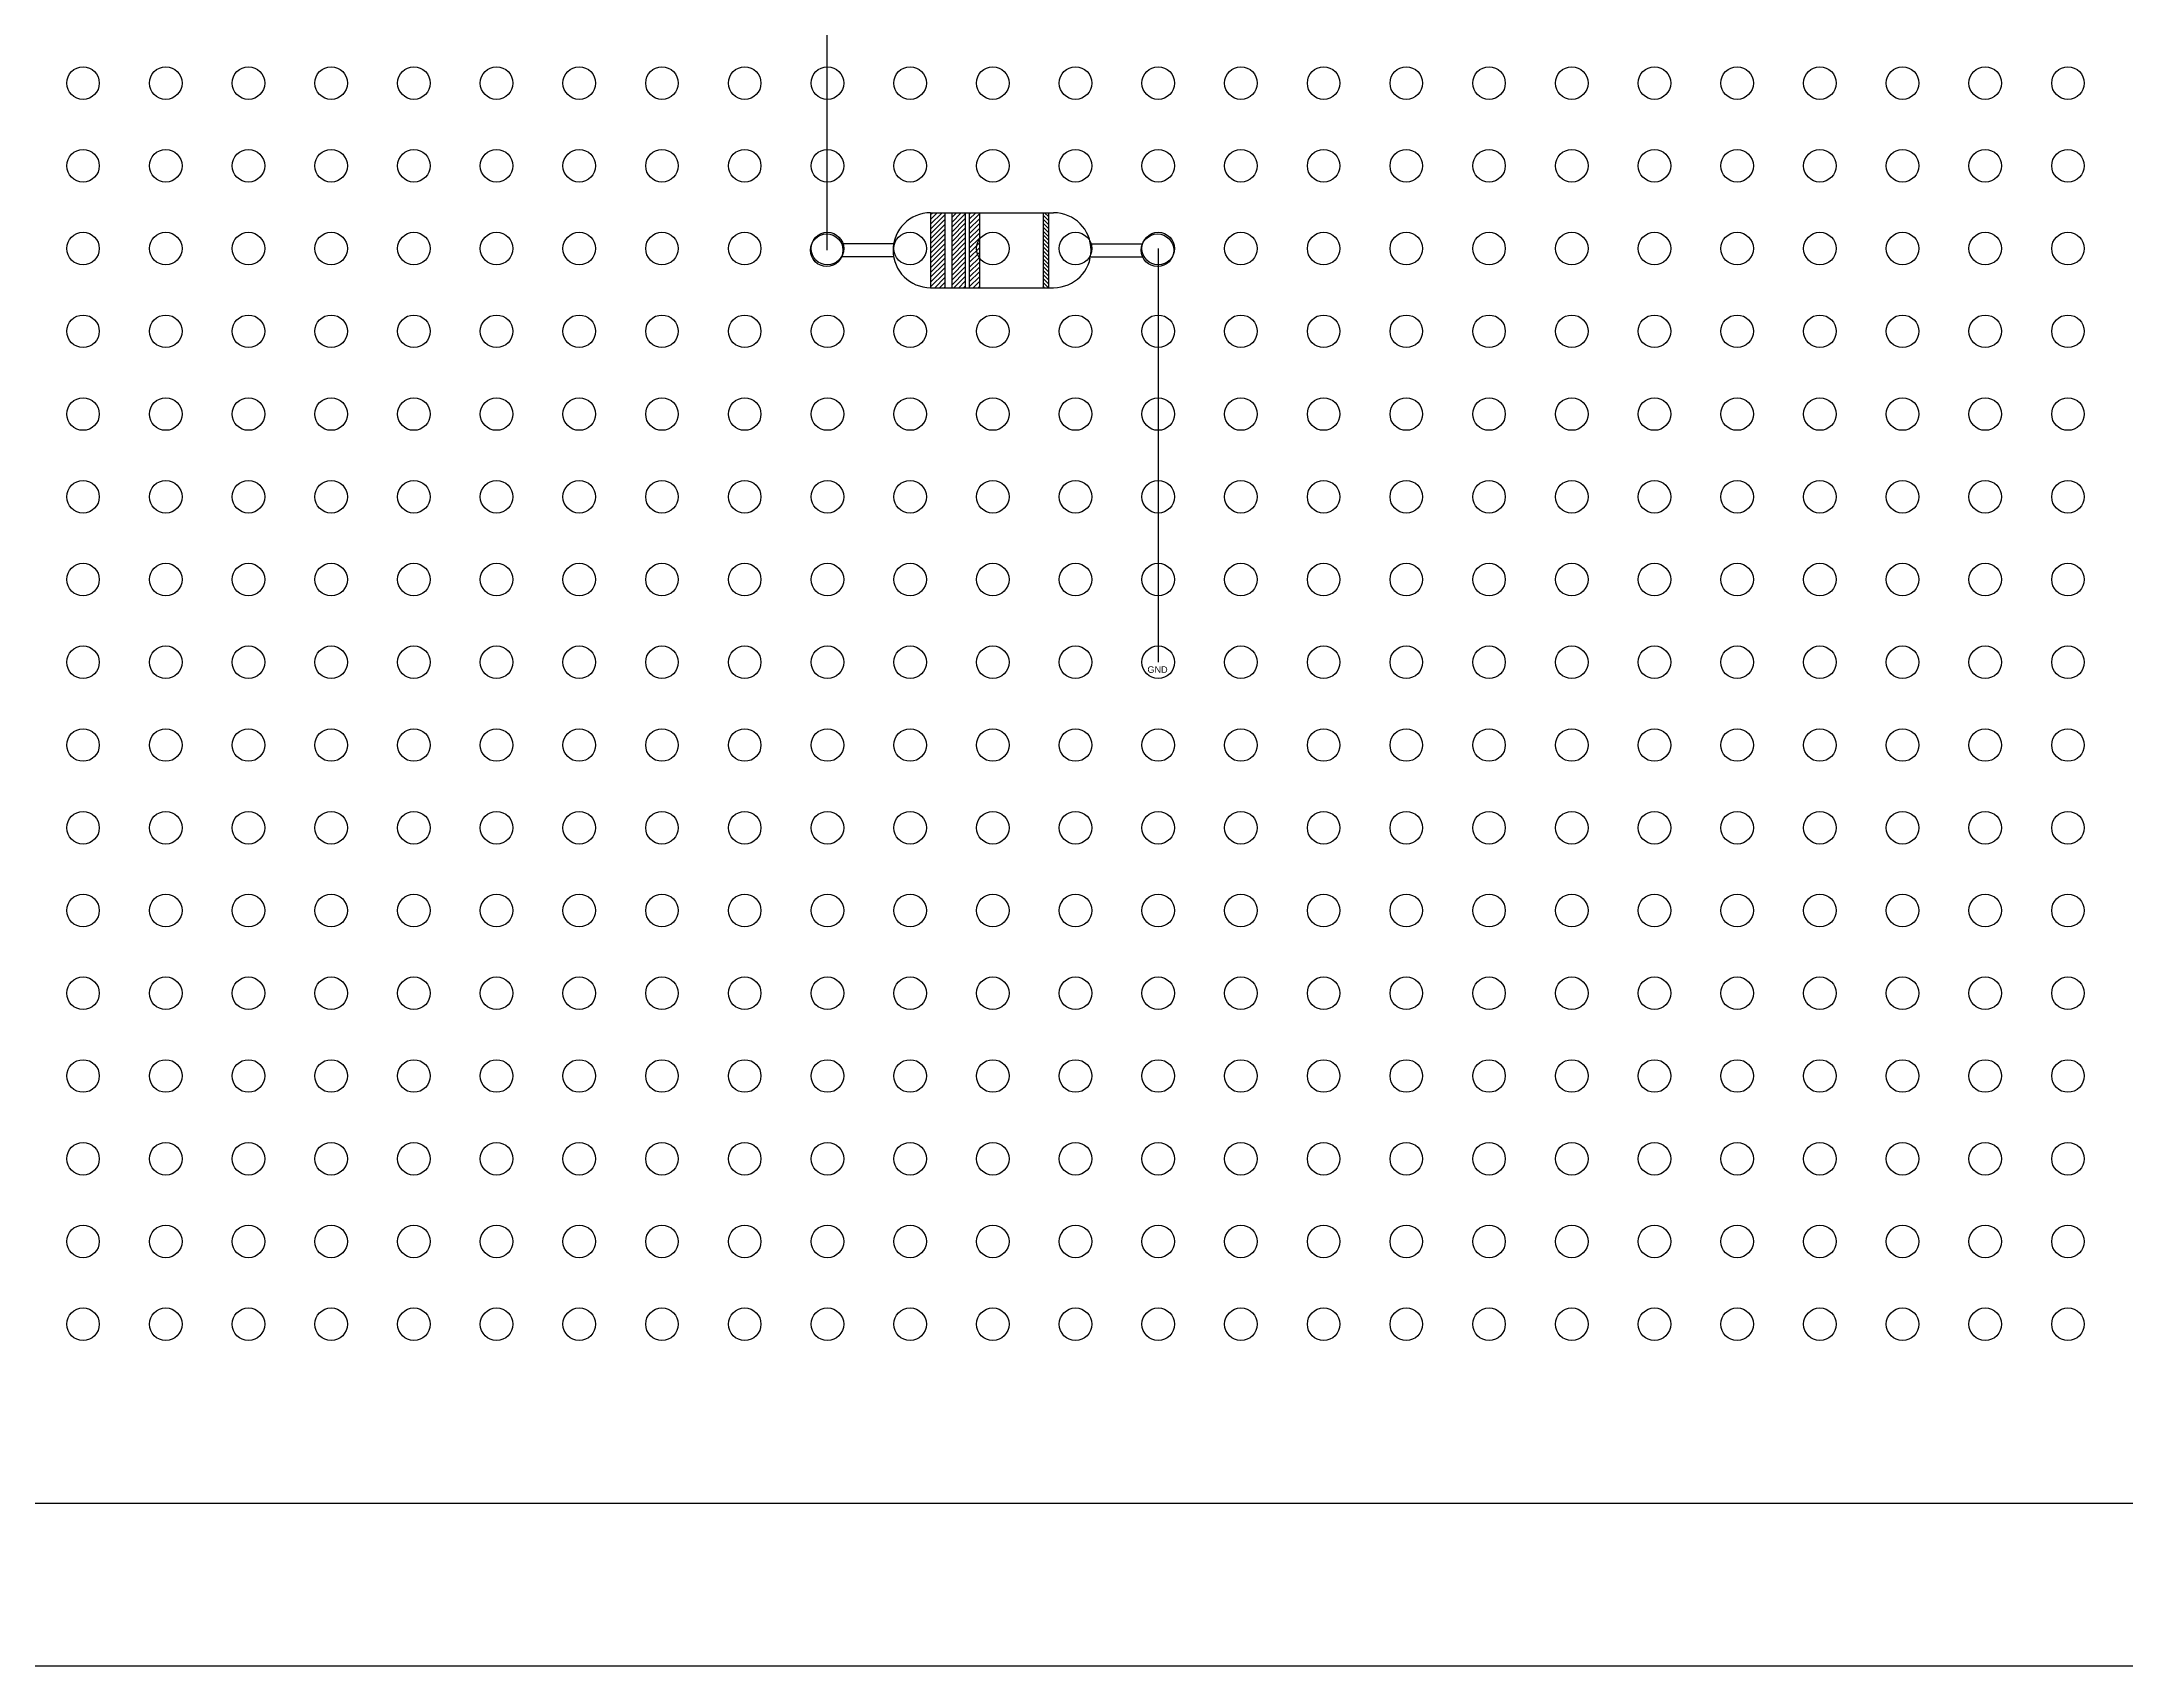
# Model space of a CAD drawing. Header units: millimetres. Extents: x 4157 to 4454, y 757 to 967.
# Drawn here: x 4289.6 to 4353.6, y 757 to 806.8 of the extents above; entities that cross this region are included whole.
import ezdxf

# ---------------------------------------------------------------- set-up
doc = ezdxf.new("R2010")
doc.units = ezdxf.units.MM
for name, color, linetype in [('B_Line', 2, 'Continuous'), ('GND_VCC', 10, 'Continuous'), ('res', 220, 'Continuous')]:
    doc.layers.add(name, color=color, linetype=linetype)
doc.styles.get("Standard").update_dxf_attribs({"font": 'arial.ttf'})

msp = doc.modelspace()

# ---------------------------------------------------------------- hatches: boundary and pattern name
at = {"layer": 'res'}
h = msp.add_hatch(dxfattribs=at)
h.set_pattern_fill('ANSI31', color=256, scale=0.033)
h.set_pattern_definition([(45, (3980.89571, 633.85669), (-0.074087113, 0.074087113), [])])
h.paths.add_polyline_path([(4317.337, 801.59), (4316.899, 801.59), (4316.899, 799.29), (4317.337, 799.29)])
h.paths.add_polyline_path([(4317.964, 801.59), (4317.549, 801.59), (4317.549, 799.29), (4317.964, 799.29)])
h.paths.add_polyline_path([(4318.399, 801.59), (4318.09, 801.59), (4318.09, 799.29), (4318.399, 799.29)])
h = msp.add_hatch(dxfattribs=at)
h.set_pattern_fill('ANSI31', color=256, scale=0.027, angle=90)
h.set_pattern_definition([(135, (3980.89571, 633.85669), (-0.060616729, -0.060616729), [])])
h.paths.add_polyline_path([(4320.522, 801.59), (4320.358, 801.59), (4320.358, 799.29), (4320.522, 799.29)])

# ---------------------------------------------------------------- linework, layer by layer
for points in [[(4157.299, 966.971), (4454.299, 966.971), (4454.299, 756.971), (4157.299, 756.971)], [(4162.299, 961.971), (4449.299, 961.971), (4449.299, 761.971), (4162.299, 761.971)]]:
    msp.add_lwpolyline(points, close=True)
for centre in [(4290.871, 805.571), (4293.411, 805.571), (4295.951, 805.571), (4298.491, 805.571), (4301.031, 805.571), (4303.571, 805.571), (4306.111, 805.571), (4308.651, 805.571), (4311.191, 805.571), (4313.731, 805.571), (4316.271, 805.571), (4318.811, 805.571), (4321.351, 805.571), (4323.891, 805.571), (4326.431, 805.571), (4328.971, 805.571), (4331.511, 805.571), (4334.051, 805.571), (4336.591, 805.571), (4339.131, 805.571), (4341.671, 805.571), (4344.211, 805.571), (4346.751, 805.571), (4349.291, 805.571), (4351.831, 805.571), (4290.871, 803.031), (4293.411, 803.031), (4295.951, 803.031), (4298.491, 803.031), (4301.031, 803.031), (4303.571, 803.031), (4306.111, 803.031), (4308.651, 803.031), (4311.191, 803.031), (4313.731, 803.031), (4316.271, 803.031), (4318.811, 803.031), (4321.351, 803.031), (4323.891, 803.031), (4326.431, 803.031), (4328.971, 803.031), (4331.511, 803.031), (4334.051, 803.031), (4336.591, 803.031), (4339.131, 803.031), (4341.671, 803.031), (4344.211, 803.031), (4346.751, 803.031), (4349.291, 803.031), (4351.831, 803.031), (4290.871, 800.491), (4293.411, 800.491), (4295.951, 800.491), (4298.491, 800.491), (4301.031, 800.491), (4303.571, 800.491), (4306.111, 800.491), (4308.651, 800.491), (4311.191, 800.491), (4313.731, 800.491), (4316.271, 800.491), (4318.811, 800.491), (4321.351, 800.491), (4323.891, 800.491), (4326.431, 800.491), (4328.971, 800.491), (4331.511, 800.491), (4334.051, 800.491), (4336.591, 800.491), (4339.131, 800.491), (4341.671, 800.491), (4344.211, 800.491), (4346.751, 800.491), (4349.291, 800.491), (4351.831, 800.491), (4290.871, 797.951), (4293.411, 797.951), (4295.951, 797.951), (4298.491, 797.951), (4301.031, 797.951), (4303.571, 797.951), (4306.111, 797.951), (4308.651, 797.951), (4311.191, 797.951), (4313.731, 797.951), (4316.271, 797.951), (4318.811, 797.951), (4321.351, 797.951), (4323.891, 797.951), (4326.431, 797.951), (4328.971, 797.951), (4331.511, 797.951), (4334.051, 797.951), (4336.591, 797.951), (4339.131, 797.951), (4341.671, 797.951), (4344.211, 797.951), (4346.751, 797.951), (4349.291, 797.951), (4351.831, 797.951), (4290.871, 795.411), (4293.411, 795.411), (4295.951, 795.411), (4298.491, 795.411), (4301.031, 795.411), (4303.571, 795.411), (4306.111, 795.411), (4308.651, 795.411), (4311.191, 795.411), (4313.731, 795.411), (4316.271, 795.411), (4318.811, 795.411), (4321.351, 795.411), (4323.891, 795.411), (4326.431, 795.411), (4328.971, 795.411), (4331.511, 795.411), (4334.051, 795.411), (4336.591, 795.411), (4339.131, 795.411), (4341.671, 795.411), (4344.211, 795.411), (4346.751, 795.411), (4349.291, 795.411), (4351.831, 795.411), (4290.871, 792.871), (4293.411, 792.871), (4295.951, 792.871), (4298.491, 792.871), (4301.031, 792.871), (4303.571, 792.871), (4306.111, 792.871), (4308.651, 792.871), (4311.191, 792.871), (4313.731, 792.871), (4316.271, 792.871), (4318.811, 792.871), (4321.351, 792.871), (4323.891, 792.871), (4326.431, 792.871), (4328.971, 792.871), (4331.511, 792.871), (4334.051, 792.871), (4336.591, 792.871), (4339.131, 792.871), (4341.671, 792.871), (4344.211, 792.871), (4346.751, 792.871), (4349.291, 792.871), (4351.831, 792.871), (4290.871, 790.331), (4293.411, 790.331), (4295.951, 790.331), (4298.491, 790.331), (4301.031, 790.331), (4303.571, 790.331), (4306.111, 790.331), (4308.651, 790.331), (4311.191, 790.331), (4313.731, 790.331), (4316.271, 790.331), (4318.811, 790.331), (4321.351, 790.331), (4323.891, 790.331), (4326.431, 790.331), (4328.971, 790.331), (4331.511, 790.331), (4334.051, 790.331), (4336.591, 790.331), (4339.131, 790.331), (4341.671, 790.331), (4344.211, 790.331), (4346.751, 790.331), (4349.291, 790.331), (4351.831, 790.331), (4290.871, 787.791), (4293.411, 787.791), (4295.951, 787.791), (4298.491, 787.791), (4301.031, 787.791), (4303.571, 787.791), (4306.111, 787.791), (4308.651, 787.791), (4311.191, 787.791), (4313.731, 787.791), (4316.271, 787.791), (4318.811, 787.791), (4321.351, 787.791), (4323.891, 787.791), (4326.431, 787.791), (4328.971, 787.791), (4331.511, 787.791), (4334.051, 787.791), (4336.591, 787.791), (4339.131, 787.791), (4341.671, 787.791), (4344.211, 787.791), (4346.751, 787.791), (4349.291, 787.791), (4351.831, 787.791), (4290.871, 785.251), (4293.411, 785.251), (4295.951, 785.251), (4298.491, 785.251), (4301.031, 785.251), (4303.571, 785.251), (4306.111, 785.251), (4308.651, 785.251), (4311.191, 785.251), (4313.731, 785.251), (4316.271, 785.251), (4318.811, 785.251), (4321.351, 785.251), (4323.891, 785.251), (4326.431, 785.251), (4328.971, 785.251), (4331.511, 785.251), (4334.051, 785.251), (4336.591, 785.251), (4339.131, 785.251), (4341.671, 785.251), (4344.211, 785.251), (4346.751, 785.251), (4349.291, 785.251), (4351.831, 785.251), (4290.871, 782.711), (4293.411, 782.711), (4295.951, 782.711), (4298.491, 782.711), (4301.031, 782.711), (4303.571, 782.711), (4306.111, 782.711), (4308.651, 782.711), (4311.191, 782.711), (4313.731, 782.711), (4316.271, 782.711), (4318.811, 782.711), (4321.351, 782.711), (4323.891, 782.711), (4326.431, 782.711), (4328.971, 782.711), (4331.511, 782.711), (4334.051, 782.711), (4336.591, 782.711), (4339.131, 782.711), (4341.671, 782.711), (4344.211, 782.711), (4346.751, 782.711), (4349.291, 782.711), (4351.831, 782.711), (4290.871, 780.171), (4293.411, 780.171), (4295.951, 780.171), (4298.491, 780.171), (4301.031, 780.171), (4303.571, 780.171), (4306.111, 780.171), (4308.651, 780.171), (4311.191, 780.171), (4313.731, 780.171), (4316.271, 780.171), (4318.811, 780.171), (4321.351, 780.171), (4323.891, 780.171), (4326.431, 780.171), (4328.971, 780.171), (4331.511, 780.171), (4334.051, 780.171), (4336.591, 780.171), (4339.131, 780.171), (4341.671, 780.171), (4344.211, 780.171), (4346.751, 780.171), (4349.291, 780.171), (4351.831, 780.171), (4290.871, 777.631), (4293.411, 777.631), (4295.951, 777.631), (4298.491, 777.631), (4301.031, 777.631), (4303.571, 777.631), (4306.111, 777.631), (4308.651, 777.631), (4311.191, 777.631), (4313.731, 777.631), (4316.271, 777.631), (4318.811, 777.631), (4321.351, 777.631), (4323.891, 777.631), (4326.431, 777.631), (4328.971, 777.631), (4331.511, 777.631), (4334.051, 777.631), (4336.591, 777.631), (4339.131, 777.631), (4341.671, 777.631), (4344.211, 777.631), (4346.751, 777.631), (4349.291, 777.631), (4351.831, 777.631), (4290.871, 775.091), (4293.411, 775.091), (4295.951, 775.091), (4298.491, 775.091), (4301.031, 775.091), (4303.571, 775.091), (4306.111, 775.091), (4308.651, 775.091), (4311.191, 775.091), (4313.731, 775.091), (4316.271, 775.091), (4318.811, 775.091), (4321.351, 775.091), (4323.891, 775.091), (4326.431, 775.091), (4328.971, 775.091), (4331.511, 775.091), (4334.051, 775.091), (4336.591, 775.091), (4339.131, 775.091), (4341.671, 775.091), (4344.211, 775.091), (4346.751, 775.091), (4349.291, 775.091), (4351.831, 775.091), (4290.871, 772.551), (4293.411, 772.551), (4295.951, 772.551), (4298.491, 772.551), (4301.031, 772.551), (4303.571, 772.551), (4306.111, 772.551), (4308.651, 772.551), (4311.191, 772.551), (4313.731, 772.551), (4316.271, 772.551), (4318.811, 772.551), (4321.351, 772.551), (4323.891, 772.551), (4326.431, 772.551), (4328.971, 772.551), (4331.511, 772.551), (4334.051, 772.551), (4336.591, 772.551), (4339.131, 772.551), (4341.671, 772.551), (4344.211, 772.551), (4346.751, 772.551), (4349.291, 772.551), (4351.831, 772.551), (4290.871, 770.011), (4293.411, 770.011), (4295.951, 770.011), (4298.491, 770.011), (4301.031, 770.011), (4303.571, 770.011), (4306.111, 770.011), (4308.651, 770.011), (4311.191, 770.011), (4313.731, 770.011), (4316.271, 770.011), (4318.811, 770.011), (4321.351, 770.011), (4323.891, 770.011), (4326.431, 770.011), (4328.971, 770.011), (4331.511, 770.011), (4334.051, 770.011), (4336.591, 770.011), (4339.131, 770.011), (4341.671, 770.011), (4344.211, 770.011), (4346.751, 770.011), (4349.291, 770.011), (4351.831, 770.011), (4290.871, 767.471), (4293.411, 767.471), (4295.951, 767.471), (4298.491, 767.471), (4301.031, 767.471), (4303.571, 767.471), (4306.111, 767.471), (4308.651, 767.471), (4311.191, 767.471), (4313.731, 767.471), (4316.271, 767.471), (4318.811, 767.471), (4321.351, 767.471), (4323.891, 767.471), (4326.431, 767.471), (4328.971, 767.471), (4331.511, 767.471), (4334.051, 767.471), (4336.591, 767.471), (4339.131, 767.471), (4341.671, 767.471), (4344.211, 767.471), (4346.751, 767.471), (4349.291, 767.471), (4351.831, 767.471)]:
    msp.add_circle(centre, 0.5)
at = {"layer": 'B_Line'}
for p, q in [((4313.731, 881.771), (4313.709, 800.44)), ((4323.891, 800.491), (4323.891, 787.791))]:
    msp.add_line(p, q, dxfattribs=at)
at = {"layer": 'GND_VCC'}
msp.add_circle((4323.891, 787.791), 0.5, dxfattribs=at)
at = {"layer": 'res'}
for p, q in [((4316.899, 801.59), (4320.679, 801.59)), ((4316.899, 801.59), (4316.899, 799.29)), ((4317.337, 801.59), (4317.337, 799.29)), ((4317.549, 801.59), (4317.549, 799.29)), ((4317.964, 801.59), (4317.964, 799.29)), ((4318.09, 801.59), (4318.09, 799.29)), ((4318.399, 801.59), (4318.399, 799.29)), ((4320.358, 801.59), (4320.358, 799.29)), ((4320.522, 801.59), (4320.522, 799.29)), ((4315.749, 800.64), (4314.167, 800.64)), ((4321.829, 800.64), (4323.411, 800.64)), ((4315.749, 800.24), (4314.167, 800.24)), ((4321.829, 800.24), (4323.411, 800.24)), ((4316.899, 799.29), (4320.679, 799.29))]:
    msp.add_line(p, q, dxfattribs=at)
for centre in [(4313.709, 800.44), (4323.869, 800.44)]:
    msp.add_circle(centre, 0.5, dxfattribs=at)
for centre, start, end in [((4316.899, 800.44), 90, 270), ((4320.679, 800.44), 270, 90)]:
    msp.add_arc(centre, 1.15, start, end, dxfattribs=at)

# ---------------------------------------------------------------- texts
at = {"layer": 'GND_VCC'}
msp.add_text('GND', height=0.2, dxfattribs=at).set_placement((4323.56, 787.467))

doc.saveas('drawing.dxf')
